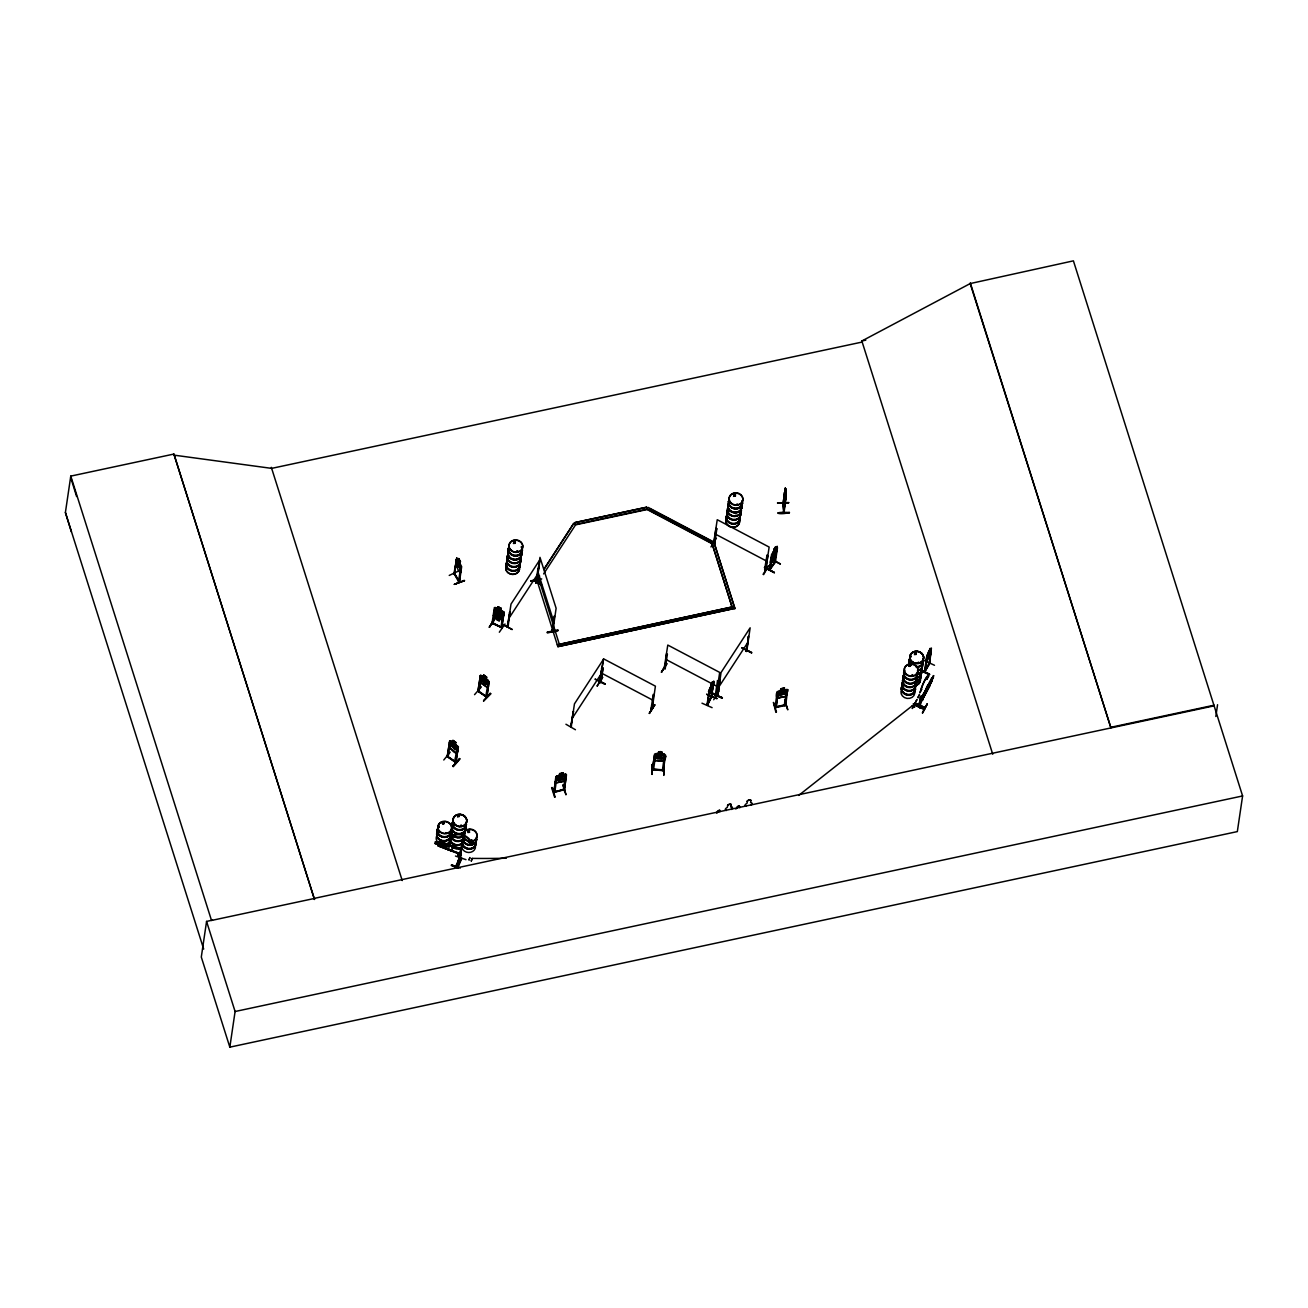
<?xml version="1.0" encoding="UTF-8"?>
<svg xmlns="http://www.w3.org/2000/svg" width="1308" height="1308" viewBox="0 0 1308 1308"><rect width="100%" height="100%" fill="white"/><g stroke="black" fill="none" stroke-linecap="round" stroke-linejoin="round"><path stroke-width="1.5" d="M602.04 667.767L603.119 667.93L600.993 682.008M653.951 695.104C653.084 691.834 653.362 707.955 651.94 709.426L650.861 708.854L652.038 708.462M664.301 667.799L665.2 668.78L667.391 654.18L666.508 653.722L665.036 668.192M713.563 542.885L714.659 543.441L714.086 542.084M714.838 543.147L713.825 542.509M717.52 680.601L718.403 681.059L717.52 680.601L715.28 695.3L715.394 694.286M714.74 542.477L713.678 542.934L717.242 519.717L769.137 547.071L765.671 570.337L767.861 555.736L766.979 555.279L764.64 569.405M765.867 570.043L764.837 569.405M765.932 569.52L765.082 569.029M782.985 502.713L783.606 512.736L785.863 497.432L785.389 488.26M784.735 492.871L785.176 499.591L785.748 495.519M785.209 494.293L785.389 490.042L785.781 495.405M920.734 697.131C923.611 691.997 917.055 706.222 919.622 705.715M536.787 582.338L540.09 559.415L511.003 604.1L507.553 627.104C508.91 623.131 506.409 628.281 508.142 626.401L509.875 611.817L507.226 626.696M536.836 581.733L536.411 582.076M571.285 725.76L571.024 726.872L574.457 703.867L603.544 659.183L599.326 682.645M717.405 694.728L717.896 693.976L717.912 694.875M459.582 854.255L459.925 853.094M460.792 854.091L443.559 847.846L460.579 854.647L459.648 852.473L460.89 853.11L460.432 854.271L459.451 853.323M458.307 861.939L459.468 862.364L461.544 848.925L444.262 843.088L461.283 849.906M785.225 493.983L785.143 499.166L785.617 493.639M652.071 774.123L652.103 764.559M652.038 774.107L652.038 764.591M652.022 774.418L652.676 764.33M658.48 753.67L656.567 754.111L656.076 757.381L657.695 758.934L661.112 759.229L663.14 757.97L663.63 754.7L661.881 753.964C664.366 751.233 656.894 750.481 658.464 753.784L654.605 754.029L652.332 769.693L654.572 755.108L655.586 755.19L653.526 769.84L652.43 768.842M663.499 761.207L654.916 760.471L663.499 761.207C665.216 759.752 667.145 755.239 664.448 754.176L655.995 753.506M655.586 755.19L654.556 755.452M658.365 753.604L658.627 751.855M663.565 769.774L662.339 770.543L664.48 755.942L665.461 756.367L664.48 755.942M663.238 770.657L665.478 756.024M663.843 765.278L663.777 775.399L663.908 765.294M785.062 502.239L784.408 492.56M785.225 487.998L783.018 504.12L785.258 488.375M783.41 504.103L783.541 502.697M458.078 862.773L459.19 862.986L460.694 853.143M442.562 823.86L442.807 822.372M442.317 823.124L443.003 822.519L442.807 823.5M442.349 823.353L443.608 824.138L444.344 822.994M445.685 832.624L446.028 832.983M457.865 816.421L457.931 815.473M459.173 816.274L457.702 815.947M462.018 825.708L461.037 825.152L461.74 826.035M460.825 825.413L461.446 825.986M468.28 831.463L468.428 831.561M469.425 830.564L469.294 831.888L467.888 831.43M472.27 840.766L471.73 839.949L471.894 840.995M513.488 542.003L513.733 541.152M515.189 541.528L514.257 542.444L513.93 541.201M516.807 551.257L518.017 551.159L516.954 550.962M735.112 495.601C736.715 493.165 733.919 496.648 733.919 494.244M737.974 504.577L737.058 503.874M736.469 515.548L735.979 515.041M909.256 666.23L909.207 665.167L910.188 665.429M910.188 666.263L910.106 665.085M910.499 665.674L909.534 666.41L909.076 665.298A6.965 6.099 8.4 0 1 910.139 664.023M916.221 652.692L915.11 653.722L914.783 652.479M912.543 674.732L913.017 675.713L912.232 674.928M912.166 674.961L912.395 675.696M917.905 662.829L918.756 662.273L917.758 662.616M71.384 531.865L65.4 512.507L70.779 476.112L173.899 454.056L314.492 899.43L173.899 454.056M212.534 920.129L206.566 921.421L201.301 957.064L229.832 1047.152L1237.335 831.594L1242.6 795.951L1073.41 260.848L970.193 283.574L1110.933 727.918L970.291 282.904M229.832 1047.152L235.097 1011.509L206.566 921.421M449.233 575.438L458.928 570.828M461.135 568.015L461.021 567.067L459.092 582.371L453.99 573.574L456.541 559.137L454.53 574.441L454.661 572.937M454.105 572.937L459.435 582.224L461.659 566.642L456.754 557.927L454.432 573.394L459.549 581.668L458.585 581.471M456.754 557.927L454.383 574.294M464.504 580.703L454.285 584.349L464.52 580.736M458.438 560.429L458.748 558.483L460.416 561.41L460.04 563.208L460.416 561.41M458.519 581.602L460.678 567.214M459.402 582.093L461.021 567.067M458.291 746.95L455.887 762.695L447.173 756.596L449.576 741.996L450.377 742.568L448.072 757.168L447.565 755.648M447.287 756.629L449.707 740.769L458.454 746.917L455.462 744.317L455.887 742.486L452.977 740.442L455.887 742.486M435.008 843.513L435.319 841.665L440.109 842.581L446.486 844.968L449.085 846.865L448.84 848.5L445.979 848.352L435.057 843.415L438.474 844.69M452.715 742.208L452.911 740.524L452.731 742.404L450.835 740.884M453.516 741.211L455.266 742.437M438.262 845.982L438.899 841.796L449.38 845.05L452.633 847.012L452.028 851.132L438.262 845.982L452.028 851.132M453.271 766.701L459.975 759.032M455.527 761.779L455.07 762.123C453.794 759.032 459.5 746.427 457.244 747.8M455.495 761.828L457.473 747.538M461.381 849.268L444.18 843.578L444.393 842.777M458.356 746.868L455.805 762.597M474.542 694.662L481.409 686.88M451.914 851.05L452.552 846.914M451.603 864.784L451.342 865.585L458.307 868.12M480.363 675.5L481.589 675.615L480.363 675.5L477.911 691.245M480.445 675.418L477.976 691.213L486.772 697.344L489.094 681.517L486.184 678.966L486.445 677.217M478.875 691.294L478.614 691.752C479.856 690.411 480.298 674.094 480.87 677.479M478.712 691.736L481.115 677.217M455.478 856.037L465.991 859.667M494.571 618.733L489.421 627.006M483.796 675.222L483.535 676.972L481.998 676.547L481.507 679.817L482.766 682.236L485.481 684.149L487.148 683.773L487.639 680.487L486.265 678.885L486.625 677.135L483.715 675.091L483.469 677.053L481.524 675.696L488.276 680.373M460.171 857.427L456.23 866.468M484.238 675.86L485.987 677.086M458.045 855.252L458.274 854.173L460.857 855.121L460.629 856.184L458.045 855.252L460.629 856.184M501.847 627.644L491.988 623.344L492.184 622.395M495.029 609.463C494.162 606.209 494.244 622.265 492.773 623.753L492.348 622.428M495.209 609.168L493.018 623.769L492.037 623.311L494.375 607.582L495.699 607.533L504.12 612.373L501.618 628.183L504.005 612.34M457.473 867.188L461.348 857.852L457.522 867.22M458.16 862.839L459.648 852.473M458.405 861.972L459.615 853.029M489.405 627.317L494.686 618.52L489.323 627.219M490.745 693.747L483.519 701.006L490.745 693.714M483.6 700.745L490.304 693.109M500.8 610.215L501.242 608.367L498.005 606.749L497.743 608.498M496.566 617.621L496.124 619.469L499.362 621.104L499.574 619.142M498.005 606.749L497.792 608.711L496.141 608.384L495.667 611.654L497.073 613.877L500.081 615.398L501.912 614.793L502.386 611.523L500.915 610.215M488.211 682.187L489.012 682.743L488.211 682.187L485.857 696.118M485.922 696.821L486.968 696.346L486.625 697.278M503.073 613.109L503.956 613.566L503.073 613.109L501.013 627.35M502.534 624.194L512.278 629.557L502.501 624.472M536.721 582.387L535.822 583.008L537.751 570.01M538.602 566.953L538.7 566.004L536.394 582.518M536.82 579.82C536.264 581.962 541.921 580.409 537.375 579.248L539.583 575.863M537.375 579.248L539.207 580.687M533.272 580.441L541.463 584.692L533.37 580.18M547.251 632.222C557.208 632.958 566.037 627.268 547.267 632.271M554.559 616.084L552.385 631.372L554.183 616.166M543.932 569.536L573.738 523.396L575.634 524.394L647.215 509.09L712.092 543.278L714.168 542.836L734.933 608.351L557.878 646.659L537.048 580.589L539.272 580.245L559.366 644.354L734.344 606.487L557.29 644.811M575.046 522.546L646.626 507.226L575.046 522.546L575.569 524.851L647.149 509.531L712.026 543.719L732.186 607.386L712.092 543.278L713.154 541.643L648.278 507.455L647.149 509.531M557.878 646.659L734.933 608.351M565.383 774.058L555.835 776.69L553.971 792.517C553.022 790.719 557.649 775.252 555.933 778.178M564.173 789.264L553.66 792.043L554.69 791.896M554.854 791.749L556.799 777.639M555.181 797.062L552.074 787.498M565.939 724.24L575.455 729.75M562.849 774.647L564.533 774.859L564.042 778.129L562.08 779.911L558.794 780.614L557.241 779.601L559.71 773.568L563.241 772.815L562.881 774.761L566.413 774.45L564.451 790.163M557.241 775.971L559.595 775.464L559.71 773.568M563.012 774.679L563.274 772.914M571.629 725.94L571.073 726.79L573.329 711.601L570.68 726.692L571.367 725.253M564.32 789.329L563.258 790.424L564.418 789.672M563.258 790.424L565.383 775.808L566.348 775.595L564.32 790.228M563.045 785.16L565.988 794.463M602.498 677.511L597.102 685.915M599.277 682.776L600.29 676.285M600.781 682.547L602.923 668.225L601.925 667.685L599.62 682.956L603.511 658.807L655.406 686.16L652.136 709.132L651.122 708.037M649.34 713.481L654.801 704.783L649.389 713.187M651.041 709.001L653.248 694.352M651.793 709.377L651.139 708.527M666.41 663.565L661.537 671.969M653.575 769.791L653.444 768.875M662.142 752.214L661.881 754.062L664.431 754.291M662.322 769.66L662.339 770.625M710.963 546.94L716.408 538.226M712.092 543.278L713.154 541.643M714.659 543.441L716.849 528.841L715.966 528.383L714.021 542.607M714.168 542.836L734.867 608.792M714.511 543.409L714.822 542.575M706.68 694.385L717.078 698.309M711.65 696.003L706.876 705.192L709.819 688.221L707.334 705.437L709.492 690.15M709.803 693.338L711.307 684.378M711.209 690.64L712.5 681.877M712.353 683.675L712.566 681.713L711.176 684.656M711.879 696.87L711.078 696.886M711.045 697.491L713.678 681.337M711.405 697.638L713.841 681.272L709.835 688.237M713.972 682.498L711.045 697.262M713.71 699.731L719.106 691.049M665.102 668.731L664.219 668.257L667.783 645.057L719.694 672.41L716.293 695.153M716.817 698.815L706.745 694.221M717.34 695.251L719.923 680.225L717.879 694.401M717.863 694.842L718.337 694.139M719.923 680.225L717.667 694.532M722.065 698.358C695.415 684.248 714.838 696.216 722.376 697.671M717.438 812.301L717.634 811.025L717.487 812.431A2.485 1.112 -17.6 0 0 716.539 813.069A2.485 1.112 -17.6 0 1 717.438 812.301L717.487 812.431M719.727 810.159L719.825 811.794M746.263 650.599C745.887 655.831 749.468 632.81 748.045 637.078M746.378 651.449L748.519 636.309M746.803 650.894L750.138 627.824L721.051 672.508L717.781 695.365M731.205 804.698L730.992 806.823L731.205 804.698A1.864 0.834 -17.6 0 0 729.553 804.191A1.864 0.834 -17.6 0 0 727.624 805.466L727.346 807.396A3.728 1.651 -17.6 0 0 726.185 810.355L726.251 810.551M763.61 574.637L768.564 565.743M788.708 502.779L777.606 502.779M770.265 562.375L771.017 557.584M771.9 555.671L772.08 554.755L769.725 570.026L775.415 562.015L777.475 547.611M770.347 569.34L772.407 554.935M775.382 548.428L775.644 546.679L775.415 548.624L776.167 547.807C777.492 550.668 769.055 562.505 773.813 553.055L772.914 552.843L776.069 548.232L774.598 551.927L775.513 552.123L774.974 555.736L771.884 562.113L772.145 560.347M771.884 562.113L772.112 560.151L771.377 560.969M773.617 551.191L775.758 546.728M772.309 561.214L773.437 559.595M774.091 549.18L775.219 547.561M737.647 806.3L737.058 808.082A2.485 1.112 -17.6 0 0 735.832 809.031M774.042 557.094L774.532 553.824L772.309 559.611L775.971 554.314L770.772 562.146L772.112 560.151M774.467 562.505L775.17 561.067M774.532 562.424L777.099 546.466M783.443 503.907L785.438 488.865M774.794 562.702L776.625 546.679M785.797 488.701L786.01 491.922L785.667 488.701M785.797 491.628L785.748 493.672M737.238 806.791L739.38 806.071L739.445 807.559A2.485 1.112 -17.6 0 1 739.903 807.657M783.525 512.785L785.748 497.432M786.043 497.596L783.999 512.834L784.13 511.428M780.14 564.026L772.08 559.906M789.411 512.442C778.979 515.646 770.167 511.51 789.427 512.507M745.805 806.12L745.871 806.333A3.728 1.651 -17.6 0 1 747.015 803.357L747.244 801.248A1.864 0.834 -17.6 0 1 749.157 799.973A1.864 0.834 -17.6 0 1 750.825 800.48L750.89 800.676A1.864 0.834 -17.6 0 0 749.222 800.169A1.864 0.834 -17.6 0 0 747.309 801.444L747.244 801.248M750.857 805.041L750.923 805.237A3.728 1.651 -17.6 0 0 750.596 802.605L750.825 800.48M775.889 712.353L773.437 702.429L776.462 711.993M777.214 691.899L774.974 707.661L776.151 706.565M776.053 707.432L778.064 692.848L777.083 693.06L778.064 692.848M776.085 707.53L778.162 693.175M780.974 688.776L778.489 694.793L780.042 695.823L785.307 693.338L785.781 690.068L784.113 689.856L784.489 688.024L780.974 688.776L784.489 688.024M784.751 700.303L787.776 709.852L784.735 700.27M784.767 705.633L786.746 691.343L787.71 691.131L786.631 691.016C786.37 697.033 782.756 706.451 785.699 705.421L787.661 689.643L778.44 691.016C776.036 692.079 775.579 696.232 777.393 698.21L785.667 696.428L787.007 694.45M786.893 694.466L787.547 689.692M912.33 708.544L916.99 699.469L912.346 708.233M914.962 703.328L925.116 707.742M917.987 697.605L919.524 694.744M918.265 697.736L918.102 696.788M919.246 694.613L919.41 695.562M924.462 660.654L934.501 665.281M919.148 706.598L920.309 697.507L921.437 697.998M925.034 670.399L924.413 671.887L926.734 656.502L931.427 648.032L929.056 664.333L929.677 662.845M925.982 661.276L927.225 654.899M920.963 696.821L918.984 706.418M919.949 706.909C925.067 677.92 918.02 717.078 920.341 706.173M925.312 671.315L927.356 656.927M929.22 664.17L931.296 649.046L929.645 663.499L924.772 672.05L927.405 655.014L930.201 648.49L929.825 650.207M921.126 698.08L921.453 696.87M928.762 651.073L928.239 653.052M922.729 699.486L922.663 695.202L921.976 700.532L931.77 681.419M922.99 695.169L922.402 700.679L922.5 699.142M923.595 695.006L923.105 694.352L922.63 695.742L933.601 675.598L931.819 680.242M930.086 648.441L929.988 652.79L927.11 658.889L927.748 654.801L930.413 649.945L929.857 653.967L926.931 658.3M927.143 703.867L922.483 712.942L927.241 704.194M927.061 690.788L925.541 692.995L926.195 688.826M924.478 709.132L914.406 704.358M920.979 670.906L929.612 674.274L921.273 670.17M928.68 684.967L928.451 686.602L931.509 679.588L923.023 695.938M929.972 685.752L921.927 700.499L931.607 681.435M931.721 681.484L931.77 677.855M932.571 678.541L932.735 677.495M933.078 677.577L933.242 676.53M1215.835 716.49L1217.568 704.718M782.903 503.237L784.048 512.638M783.492 511.951L783.541 512.638M456.345 761.91L455.462 761.191M469.556 858.62L469.915 857.508L468.967 860.141L469.425 858.98M460.318 849.105L460.449 849.072M552.074 630.423L552.81 631.257L556.113 608.269L539.975 557.339L536.95 581.177L536.28 579.934M552.058 629.916L552.466 630.865M552.434 630.75L552.499 629.72M785.781 704.914L774.876 707.334M712.419 688.613L708.756 695.333L713.024 685.915M924.413 671.658L929.547 663.565M924.527 671.233L928.762 663.81M928.745 663.565L929.187 662.731M929.857 655.324L930.626 652.676L926.26 662.044L929.988 655.357M924.494 709.083L914.357 704.62M701.987 703.181L712.108 707.661M771.066 557.731L776.282 548.788L776.609 549.703M722.294 697.981L712.5 692.962M507.275 626.843L508.142 626.401M599.424 682.057L600.356 681.174L600.699 682.465M600.29 681.73L599.685 682.874M746.263 651.221L746.557 649.962M746.263 651.498L746.933 650.223M451.587 864.85L460.285 868.054M769.366 569.748L773.568 551.093M770.363 568.784L770.02 569.389M775.448 561.459L769.398 569.83L771.606 554.379L777.165 546.352M771.851 557.699L775.235 549.164L772.995 554.952L775.055 552.957M928.811 684.1L927.225 688.907L933.454 677.397M444.18 843.578L461.43 849.546M458.274 854.173L460.743 855.367M460.579 849.595L460.089 853.454M459.271 853.846L459.697 852.832M459.599 857.492L455.674 866.55M456.067 866.697L460.04 857.639M457.931 867.384L461.855 858.326M438.965 841.976L440.191 841.633M449.331 845.148L440.158 841.731M912.036 705.977L914.57 707.072L912.036 705.977L798.697 795.411M515.385 542.346L515.303 541.381M468.199 830.22C470.749 830.122 467.446 833.016 469.507 830.727M471.665 839.981L471.747 841.011M735.129 495.078L735.194 494.637M910.303 666.132L908.766 665.968M929.367 674.715L920.995 670.841M553.725 792.108L563.208 789.721M563.503 790.424L563.372 789.509M785.568 704.538L785.503 705.47M711.225 684.967L712.124 683.234M710.751 686.896L712.157 684.215M710.277 690.183L711.683 687.485M921.257 696.15L920.325 697.704L920.75 696.559M920.652 697.72L921.535 696.281M922.647 695.692L931.803 677.757M932.13 678.689L933.65 675.811M922.483 712.942L927.209 703.933M707.432 705.274L712.043 696.199M707.481 705.306L707.873 703.949M722.343 697.72L712.271 693.354M928.68 651.662L929.628 649.945M764.461 567.672L774.352 572.593L764.461 567.721M772.325 556.064L771.475 560.543L774.598 556.014L773.715 555.72M494.195 616.624L493.312 615.381L503.008 620.254M496.386 617.719L494.98 616.33L495.454 613.043L497.285 612.455L501.716 616.182L501.226 619.452L499.525 619.224M503.645 615.627L502.844 613.239L495.209 609.528L493.95 610.771M501.242 608.367L497.956 606.847M504.12 612.373L503.073 611.359M502.174 618.324L494.587 614.515L493.672 612.291L494.604 614.58L502.109 618.422L503.367 617.163M505.002 623.998L499.329 632.222M925.541 692.995L926.98 690.673M510.202 611.997L509.384 612.585M541.463 584.692L533.615 580M573.672 711.765L572.839 712.353M601.925 667.685L601.451 668.437L602.269 667.848M597.233 686.03L602.677 677.315M716.849 528.841L715.77 528.677M661.423 672.181L666.949 663.565L661.505 672.263M649.438 713.22L654.801 704.783M766.979 555.279L767.682 556.031M763.071 574.392L768.532 565.694M720.267 680.405L719.433 680.994M745.936 651.335L746.492 650.043M508.894 618.357L537.98 573.672M543.997 569.094L573.738 523.396M543.621 573.918L575.569 524.851L573.672 523.854M572.364 718.125L601.451 673.44M718.959 686.765L748.045 642.081M914.946 703.541L925.099 707.939M472.188 858.391L471.289 860.975L472.188 858.391A1005.574 915.371 -37.2 0 0 506.376 858.212M565.596 779.159L564.288 781.089L556.194 782.822M771.785 562.048L773.747 559.399M775.677 546.875L773.78 549.376M771.295 559.857C783.214 539.501 773.437 559.448 771.033 559.121M769.938 568.539L775.104 561.59M780.385 563.895L772.39 559.432M712.255 683.626L712.909 682.776L711.47 688.891L709.508 691.621M536.198 580.458L536.411 581.112M604.983 684.346L595.222 679.261M751.577 652.986L741.816 647.901M663.418 761.142L664.758 759.539M536.313 582.174L535.822 583.008M735.439 495.16L733.592 494.914L735.08 493.95M457.735 815.44L457.686 816.797M459.321 816.535L457.751 816.683M916.025 653.722L915.96 653.166M483.715 675.091L486.625 677.135M479.676 680.225L480.494 682.662L487.263 687.468L488.489 686.275M480.412 682.662L487.279 687.272M478.842 691.213L478.336 690.379M478.777 691.736L486.004 696.297M489.11 681.648L486.838 696.821M449.641 740.851L450.868 740.966M450.377 742.568L449.347 742.257M455.56 744.334L456.901 745.838L456.41 749.124L454.759 749.5L450.786 745.168L451.26 741.898L452.813 742.323M450.181 752.165L443.772 759.997M448.039 757.087L456.018 762.106M456.606 752.738C453.32 754.569 446.747 741.669 449.756 748.013L456.525 752.819L457.686 751.708M455.446 761.272L455.135 762.106M452.879 766.128L459.582 758.476M452.781 766.357L459.599 758.722M456.296 565.448C454.808 557.126 458.307 576.158 461.021 571.416M460.154 572.299L460.972 571.318M502.109 618.422L503.416 617.082M652.43 769.284L663.27 770.167M663.319 770.657L652.561 769.758M459.075 862.953L460.334 854.206M514.126 541.169L515.368 541.398M515.172 542.444L513.75 542.411M517.739 551.747L517.052 551.551M735.014 494.359L733.902 494.359L734.589 495.258M443.657 823.729L443.804 822.634M458.127 815.44L459.37 815.685M599.881 681.844L600.83 682.482M741.129 508.616L741.162 508.599A6.965 6.099 8.4 0 1 734.442 516.219A6.965 6.099 8.4 0 1 727.624 508.371M465.01 830.008L465.043 829.991A6.965 6.099 8.4 0 1 457.44 837.48A6.965 6.099 8.4 0 1 452.192 828.258M916.319 679.669L916.287 679.686A6.965 6.099 8.4 0 1 907.817 686.994A6.965 6.099 8.4 0 1 904.564 676.71M920.211 678.214L920.178 678.231A6.965 6.099 8.4 0 1 915.338 685.605A6.965 6.099 8.4 0 0 920.129 678.247M173.751 455.102L271.655 468.378L862.168 342.042L861.841 340.996L970.193 283.574M554.706 792.305L554.772 791.373M784.538 704.685L784.686 705.633M454.334 584.382L464.307 580.327M554.608 797.161L551.616 787.596M718.337 810.519L719.531 810.257M498.43 615.398L501.585 615.071L499.133 616.084L500.931 619.076L498.381 616.133L495.487 616.411L497.792 615.43L495.994 612.275L498.462 615.218M734.377 493.934L733.902 494.898M914.75 652.3L915.764 652.741M914.341 653.281L915.813 653.853M530.852 580.85L538.013 579.297M530.983 581.21L541.725 578.888M531.015 581.39L536.558 580.163M865.798 340.145L861.694 341.028L862.021 342.058M777.393 698.21L785.617 696.33M776.118 706.712L784.473 704.93M785.601 705.388L775.219 707.677M566.446 775.938L565.383 775.808M1111.032 727.248L1214.167 705.192M314.165 898.4L1214.069 705.862M314.656 898.4L211.52 920.456L70.779 476.112M235.097 1011.509L1242.6 795.951M447.45 755.664L448.055 756.629M564.091 789.787L553.954 792.468M711.568 696.51L706.925 705.29M784.211 495.307L784.849 502.877M777.573 502.991L788.757 502.615L777.573 503.122M738.824 805.891L739.625 806.284M914.881 705.421C917.513 704.783 911.431 702.445 913.605 704.881M772.063 556.309L774.876 553.12M653.64 769.088L662.306 769.823M915.829 652.332L915.453 652.578M765.442 570.272L764.771 569.928M715.983 695.611L715.231 695.153M459.533 852.718L460.857 853.257M445.603 848.222L460.825 853.781M458.536 867.629L451.554 865.079L458.487 867.711M786.664 689.365L787.694 689.757M565.35 774.238L566.315 774.598L565.71 779.143L564.402 781.236L556.096 782.887L555.181 781.514M710.914 686.406L709.198 689.856M920.718 696.706L921.846 697.197M915.126 703.181L925.296 707.579M914.145 705.045L924.282 709.541M478.368 690.886L486.69 696.755M921.224 670.432L929.612 674.274M493.263 623.099L500.915 626.957M492.151 622.886L501.896 627.742M743.663 648.408L751.822 652.643L741.799 647.738M538.471 567.901L537.98 568.669M597.069 679.784L605.228 684.002L595.205 679.097M715.133 533.975L767.044 561.328M650.011 508.845L713.089 542.084M665.674 659.314L717.585 686.667M601.402 673.064L653.313 700.418M456.165 762.319L447.32 756.04M458.536 560.396L457.636 559.513L457.767 565.645L460.351 568.44L460.089 563.127M555.262 781.366L556.227 782.92M654.997 760.537L653.918 758.624L654.916 760.586M908.782 666.279L909.011 665.134A6.965 6.099 8.4 0 1 910.172 663.794M770.919 559.056L771.344 560.037M925.933 661.129L926.26 662.044M502.844 613.239L503.694 615.545M708.56 694.466L708.871 695.382M547.382 633.007L557.976 630.26M861.841 340.996L992.739 754.226M646.626 507.226L647.215 509.09M731.319 809.472L731.254 809.276A3.728 1.651 -17.6 0 0 730.927 806.627M727.624 805.466L727.689 805.663A1.864 0.834 -17.6 0 1 729.619 804.387A1.864 0.834 -17.6 0 1 731.27 804.911M537.866 571.596L554.003 622.526M562.931 784.931L565.923 794.774M557.208 775.922L555.835 776.69M271.328 467.332L402.226 880.562M65.4 512.507L203.688 949.085M70.616 477.158L76.6 496.517M908.995 665.919L908.995 665.641A6.965 6.099 8.4 0 1 910.074 664.382M475.752 841.649A6.981 6.115 8.4 0 1 469.131 849.203A6.981 6.115 8.4 0 1 462.296 841.338M475.147 839.883A7.08 6.197 8.4 0 1 470.095 849.023A7.08 6.197 8.4 0 1 462.247 841.093M465.239 830.744A6.965 6.099 8.4 0 1 476.177 832.264A6.965 6.099 8.4 0 1 472.09 841.126A6.965 6.099 8.4 0 1 463.277 835.027M463.49 833.441A6.965 6.099 8.4 0 1 464.16 831.986M465.19 831.087A6.965 6.099 8.4 0 1 476.128 832.607A6.965 6.099 8.4 0 1 472.041 841.469A6.965 6.099 8.4 0 1 463.212 835.371M463.441 833.785A6.965 6.099 8.4 0 1 464.111 832.329M475.523 846.538A6.981 6.115 8.4 0 1 468.656 852.505A6.981 6.115 8.4 0 1 461.61 846.211M470.275 840.504A6.981 6.115 8.4 0 1 473.414 842.156M475.115 839.507A6.965 6.099 8.4 0 1 471.027 848.369A6.965 6.099 8.4 0 1 462.198 842.27M475.18 839.687A7.08 6.197 8.4 0 1 471.027 848.696A7.08 6.197 8.4 0 1 462.051 842.483M476.423 837.055A6.981 6.115 8.4 0 1 470.716 844.576A6.981 6.115 8.4 0 1 462.77 838.33M467.839 832.526A6.981 6.115 8.4 0 1 469.637 832.362M476.57 839.311A6.965 6.099 8.4 0 1 469.719 845.262A6.965 6.099 8.4 0 1 462.689 838.984M476.717 839.082A7.08 6.197 8.4 0 1 469.752 845.131A7.08 6.197 8.4 0 1 462.607 838.755M451.129 831.463A6.965 6.099 8.4 0 1 441.614 836.891A6.965 6.099 8.4 0 1 439.21 826.869M450.655 834.733A6.965 6.099 8.4 0 1 441.99 840.439A6.965 6.099 8.4 0 1 437.64 831.381M451.309 831.021A7.08 6.197 8.4 0 1 441.63 836.548A7.08 6.197 8.4 0 1 439.194 826.362M451.227 830.793A6.965 6.099 8.4 0 1 441.712 836.221A6.965 6.099 8.4 0 1 439.308 826.198M451.276 831.234A7.08 6.197 8.4 0 1 441.614 836.744A7.08 6.197 8.4 0 1 439.177 826.558M449.658 838.428A6.965 6.099 8.4 0 1 440.207 840.439A6.965 6.099 8.4 0 1 437.559 832.035M450.557 835.387A6.965 6.099 8.4 0 1 450.344 836.973M449.87 840.259A6.981 6.115 8.4 0 1 443.216 844.657M439.717 843.758A6.981 6.115 8.4 0 1 437.052 835.322M450.704 835.158A7.08 6.197 8.4 0 1 441.908 840.962A7.08 6.197 8.4 0 1 437.493 831.757M450.72 834.962A7.08 6.197 8.4 0 1 441.941 840.766A7.08 6.197 8.4 0 1 437.51 831.561M464.7 825.234A6.965 6.099 8.4 0 1 462.787 833.261A6.965 6.099 8.4 0 1 453.484 831.97A6.965 6.099 8.4 0 1 453.762 823.729M464.831 824.972A7.08 6.197 8.4 0 1 462.885 833.114A7.08 6.197 8.4 0 1 453.418 831.806A7.08 6.197 8.4 0 1 453.712 823.419M464.961 829.795A6.965 6.099 8.4 0 1 457.473 837.267A6.965 6.099 8.4 0 1 452.225 828.046M464.798 824.58A6.965 6.099 8.4 0 1 458.928 833.605A6.965 6.099 8.4 0 1 452.781 824.302M464.863 824.759A7.08 6.197 8.4 0 1 462.918 832.902A7.08 6.197 8.4 0 1 453.451 831.594A7.08 6.197 8.4 0 1 453.745 823.222M466.171 822.34A7.08 6.197 8.4 0 1 458.552 829.926A7.08 6.197 8.4 0 1 453.222 820.557M466.269 824.383A6.965 6.099 8.4 0 1 457.604 830.089A6.965 6.099 8.4 0 1 453.255 821.032M466.367 823.729A6.965 6.099 8.4 0 1 457.702 829.436A6.965 6.099 8.4 0 1 453.353 820.378M466.4 824.154A7.08 6.197 8.4 0 1 457.62 829.959A7.08 6.197 8.4 0 1 453.206 820.754M464.88 830.384A6.965 6.099 8.4 0 1 457.375 837.856A6.965 6.099 8.4 0 1 452.143 828.618M463.719 838.624A6.965 6.099 8.4 0 1 454.268 840.652A6.965 6.099 8.4 0 1 451.603 832.248M463.931 840.455A6.981 6.115 8.4 0 1 453.778 843.938A6.981 6.115 8.4 0 1 452.192 834.275M463.98 840.701A7.08 6.197 8.4 0 1 453.696 844.232A7.08 6.197 8.4 0 1 452.094 834.439M463.882 838.248A7.08 6.197 8.4 0 1 454.285 840.308A7.08 6.197 8.4 0 1 451.571 831.757M463.817 837.97A6.965 6.099 8.4 0 1 454.366 839.998A6.965 6.099 8.4 0 1 451.701 831.594M462.067 843.807A6.981 6.115 8.4 0 1 453.68 844.592A6.981 6.115 8.4 0 1 450.344 837.627M462.689 845.638A6.965 6.099 8.4 0 1 451.783 846.652M450.655 845.36A6.965 6.099 8.4 0 1 450.573 839.245M462.672 845.867A6.981 6.115 8.4 0 1 451.734 846.881M450.606 845.589A6.981 6.115 8.4 0 1 450.524 839.474M915.976 674.928A6.965 6.099 8.4 0 1 910.106 683.953A6.965 6.099 8.4 0 1 903.959 674.65M916.107 674.65A7.08 6.197 8.4 0 1 914.161 682.792A7.08 6.197 8.4 0 1 904.711 681.484A7.08 6.197 8.4 0 1 904.989 673.113M916.238 679.49A6.965 6.099 8.4 0 1 907.85 686.782A6.965 6.099 8.4 0 1 904.596 676.481M916.074 674.274A6.965 6.099 8.4 0 1 910.205 683.299A6.965 6.099 8.4 0 1 904.057 673.996M917.415 672.23A7.08 6.197 8.4 0 1 909.796 679.817A7.08 6.197 8.4 0 1 904.482 670.448M917.546 674.078A6.965 6.099 8.4 0 1 908.88 679.768A6.965 6.099 8.4 0 1 904.531 670.726M917.644 673.407A6.965 6.099 8.4 0 1 908.978 679.114A6.965 6.099 8.4 0 1 904.629 670.056M915.044 687.632A6.965 6.099 8.4 0 1 908.455 695.169A6.965 6.099 8.4 0 1 901.637 687.321M902.307 685.866A6.965 6.099 8.4 0 1 903.387 684.624M915.191 687.37A7.08 6.197 8.4 0 1 908.488 695.038A7.08 6.197 8.4 0 1 901.555 687.076M902.242 685.588A7.08 6.197 8.4 0 1 903.337 684.329M914.554 690.935A6.965 6.099 8.4 0 1 907.049 698.407A6.965 6.099 8.4 0 1 901.817 689.169M915.06 681.73A7.08 6.197 8.4 0 1 909.093 690.902A7.08 6.197 8.4 0 1 902.847 681.452M915.142 686.978A6.965 6.099 8.4 0 1 906.738 694.27A6.965 6.099 8.4 0 1 903.485 683.97M914.913 682.204A6.965 6.099 8.4 0 1 909.027 691.245A6.965 6.099 8.4 0 1 902.88 681.926M915.208 687.174A7.08 6.197 8.4 0 1 908.52 694.842A7.08 6.197 8.4 0 1 901.588 686.864M902.275 685.392A7.08 6.197 8.4 0 1 903.37 684.117M915.011 681.55A6.965 6.099 8.4 0 1 909.125 690.575A6.965 6.099 8.4 0 1 902.978 681.272M916.156 680.078A6.965 6.099 8.4 0 1 907.768 687.37A6.965 6.099 8.4 0 1 904.498 677.07M921.568 662.24A6.965 6.099 8.4 0 1 917.48 671.102M908.651 665.004A6.965 6.099 8.4 0 1 909.534 661.962M921.715 661.766A7.08 6.197 8.4 0 1 917.562 670.775M908.602 664.562A7.08 6.197 8.4 0 1 909.501 661.488M921.797 667.015A6.965 6.099 8.4 0 1 916.99 674.388M921.829 666.802A6.965 6.099 8.4 0 1 917.022 674.176M922.99 659.543A7.08 6.197 8.4 0 1 916.303 667.211M911.284 665.281A7.08 6.197 8.4 0 1 911.153 656.485M922.369 663.074A6.965 6.099 8.4 0 1 917.578 670.448M908.749 664.35A6.965 6.099 8.4 0 1 909.632 661.308M922.859 659.788A6.965 6.099 8.4 0 1 918.053 667.178M911.333 665.429A6.965 6.099 8.4 0 1 909.436 659.494M922.957 659.134A6.965 6.099 8.4 0 1 916.352 666.671M911.431 664.775A6.965 6.099 8.4 0 1 909.534 658.84M910.205 657.368A6.965 6.099 8.4 0 1 911.3 656.125M914.39 654.621A6.965 6.099 8.4 0 1 916.189 654.458M919.9 673.457A6.965 6.099 8.4 0 1 915.813 682.318M920.031 673.179A7.08 6.197 8.4 0 1 914.063 682.351M920.162 678.018A6.965 6.099 8.4 0 1 915.371 685.392M919.998 672.786A6.965 6.099 8.4 0 1 915.911 681.664M920.064 672.982A7.08 6.197 8.4 0 1 915.911 681.975M921.372 670.563A7.08 6.197 8.4 0 1 916.499 678.051M921.731 667.391A6.965 6.099 8.4 0 1 916.941 674.764M921.6 672.377A7.08 6.197 8.4 0 1 916.467 678.247A6.965 6.099 8.4 0 0 921.453 672.59M921.551 671.936A6.965 6.099 8.4 0 1 916.499 677.724M521.418 552.45A6.965 6.099 8.4 0 1 514.829 559.987A6.965 6.099 8.4 0 1 508.011 552.139M508.681 550.684A6.965 6.099 8.4 0 1 509.76 549.442M521.565 552.189A7.08 6.197 8.4 0 1 513.03 559.611A7.08 6.197 8.4 0 1 509.711 549.147M521.418 546.744A7.08 6.197 8.4 0 1 515.45 555.916A7.08 6.197 8.4 0 1 509.204 546.466M521.532 551.78A6.981 6.115 8.4 0 1 513.112 559.088A6.981 6.115 8.4 0 1 509.858 548.771M521.303 547.022A6.981 6.115 8.4 0 1 515.401 556.064A6.981 6.115 8.4 0 1 509.253 546.744M521.598 551.992A7.08 6.197 8.4 0 1 513.063 559.399A7.08 6.197 8.4 0 1 509.744 548.935M522.17 548.052A7.08 6.197 8.4 0 1 514.551 555.655A7.08 6.197 8.4 0 1 509.221 546.27M513.472 543.474A7.08 6.197 8.4 0 1 515.287 543.294A6.965 6.099 8.4 0 0 513.537 543.343M522.105 547.856A6.965 6.099 8.4 0 1 514.6 555.328A6.965 6.099 8.4 0 1 509.352 546.09M521.222 557.11A6.965 6.099 8.4 0 1 512.572 562.816A6.965 6.099 8.4 0 1 508.223 553.758M520.927 555.769A6.965 6.099 8.4 0 1 513.423 563.225A6.965 6.099 8.4 0 1 508.191 554.003M519.914 563.405A7.08 6.197 8.4 0 1 512.278 570.991A7.08 6.197 8.4 0 1 506.964 561.623M518.557 565.481A6.965 6.099 8.4 0 1 512.687 574.506A6.965 6.099 8.4 0 1 506.539 565.203M518.589 565.236A6.965 6.099 8.4 0 1 512.72 574.277A6.965 6.099 8.4 0 1 506.572 564.974M519.766 557.96A7.08 6.197 8.4 0 1 517.821 566.102A7.08 6.197 8.4 0 1 508.354 564.794A7.08 6.197 8.4 0 1 508.649 556.423M519.881 562.996A6.981 6.115 8.4 0 1 512.36 570.484A6.981 6.115 8.4 0 1 507.112 561.23M519.636 558.222A6.981 6.115 8.4 0 1 517.723 566.266A6.981 6.115 8.4 0 1 508.387 564.974A6.981 6.115 8.4 0 1 508.681 556.717M519.734 557.584A6.965 6.099 8.4 0 1 513.848 566.609A6.965 6.099 8.4 0 1 507.7 557.306M521.14 557.682A6.965 6.099 8.4 0 1 512.491 563.388A6.965 6.099 8.4 0 1 508.142 554.347M520.028 565.252A6.965 6.099 8.4 0 1 511.363 570.958A6.965 6.099 8.4 0 1 507.03 561.9M740.819 503.858A6.965 6.099 8.4 0 1 736.731 512.72A6.965 6.099 8.4 0 1 727.902 506.621M728.115 505.051A6.965 6.099 8.4 0 1 728.801 503.596M740.949 503.58A7.08 6.197 8.4 0 1 734.982 512.769A7.08 6.197 8.4 0 1 728.736 503.318M741.08 508.42A6.965 6.099 8.4 0 1 734.491 515.973A6.965 6.099 8.4 0 1 727.673 508.125M742.257 501.16A7.08 6.197 8.4 0 1 734.638 508.763A7.08 6.197 8.4 0 1 729.308 499.378M741.636 504.692A6.965 6.099 8.4 0 1 734.131 512.164A6.965 6.099 8.4 0 1 728.883 502.926M741.701 504.904A7.08 6.197 8.4 0 1 734.082 512.491A7.08 6.197 8.4 0 1 728.752 503.106M742.29 500.964A7.08 6.197 8.4 0 1 734.671 508.55A7.08 6.197 8.4 0 1 729.341 499.182A6.965 6.099 8.4 0 0 734.704 508.223A6.965 6.099 8.4 0 0 742.208 500.751M733.575 496.37A7.08 6.197 8.4 0 1 735.407 496.206M733.641 496.239A6.965 6.099 8.4 0 1 735.439 496.075M742.372 503.008A6.965 6.099 8.4 0 1 733.723 508.714A6.965 6.099 8.4 0 1 729.374 499.656M739.887 516.562A6.965 6.099 8.4 0 1 731.483 523.854A6.965 6.099 8.4 0 1 728.229 513.57M739.298 514.796A7.08 6.197 8.4 0 1 737.352 522.938A7.08 6.197 8.4 0 1 727.886 521.63A7.08 6.197 8.4 0 1 728.18 513.259M740.606 512.376A7.08 6.197 8.4 0 1 732.971 519.963A7.08 6.197 8.4 0 1 727.657 510.594M739.968 515.908A6.965 6.099 8.4 0 1 731.581 523.2A6.965 6.099 8.4 0 1 728.327 512.899M740.459 512.638A6.965 6.099 8.4 0 1 732.954 520.094A6.965 6.099 8.4 0 1 727.722 510.872M740.557 511.968A6.965 6.099 8.4 0 1 733.052 519.439A6.965 6.099 8.4 0 1 727.82 510.202M740.998 509.008A6.965 6.099 8.4 0 1 734.393 516.546A6.965 6.099 8.4 0 1 727.575 508.698M739.69 521.222A6.965 6.099 8.4 0 1 731.025 526.928A6.965 6.099 8.4 0 1 726.676 517.87M739.658 521.434A6.965 6.099 8.4 0 1 730.992 527.14A6.965 6.099 8.4 0 1 726.659 518.099M931.427 681.403L927.781 688.711L929.481 684.395C924.249 692.472 936.593 669.892 930.168 683.087L931.41 681.403M439.537 845.606L443.641 846.227L447.614 848.827L444.442 846.145L447.859 845.802L443.772 845.524L440.011 842.941L442.921 845.606L439.57 845.459M778.26 512.932L789.394 512.736L778.244 512.949M458.454 560.969L457.98 564.255L459.517 566.985L460.007 563.699L458.454 560.969M459.043 559.415L459.942 561.753L459.043 559.415M435.956 842.27L436.937 843.742L435.956 842.27M452.715 742.911L452.241 746.181L454.955 748.094L455.446 744.824L452.715 742.911M439.979 843.464L439.733 845.099L446.11 847.47L446.355 845.835L439.979 843.464M483.453 677.56L482.963 680.83L485.693 682.743L486.167 679.473L483.453 677.56M497.073 613.861L496.599 617.131L499.607 618.651L500.097 615.365L497.073 613.861M497.759 609.201L497.285 612.471L500.294 613.992L500.784 610.705L497.759 609.201M496.909 618.864L498.773 620.417L496.909 618.864M498.61 607.419L500.457 608.988L498.61 607.419M559.481 775.938L558.99 779.208L562.276 778.505L562.767 775.235L559.481 775.938M560.364 773.764L562.473 773.322L560.364 773.764M658.382 754.258L657.908 757.528L661.308 757.822L661.799 754.553L657.025 754.291L659.036 756.498L656.322 758.378L659.722 756.94L662.633 758.902L660.556 756.613L663.14 754.798L659.886 756.155L658.202 754.405M659.297 752.264L661.407 753.032L659.297 752.264M785.323 491.203L785.045 497.498L785.323 491.203M780.729 691.147L780.255 694.417L783.541 693.714L784.015 690.444L780.729 691.147M781.628 688.973L783.737 688.531L781.628 688.973M928.206 653.591L927.715 656.878L929.677 650.943L928.206 653.591M764.739 567.247L774.32 572.626L764.739 567.247M921.617 689.332L919.737 692.88L920.391 691.67A9.401 1.341 -66.5 0 1 924.936 679.8A9.401 1.341 -66.5 0 1 928.14 676.923L928.794 675.696L926.8 679.473L927.437 678.263A7.848 1.112 -66.5 0 0 924.756 680.667A7.848 1.112 -66.5 0 0 920.963 690.575L921.617 689.332M927.732 685.474L926.146 688.891L927.732 685.474M558.222 776.363L560.151 777.9L557.519 780.467L560.805 778.113L563.65 779.094L561.606 777.573L564.14 775.154L560.969 777.328L558.222 776.363M779.47 691.572L781.399 693.109L778.767 695.676L782.053 693.322L784.914 694.303L782.871 692.782L785.405 690.362L782.233 692.537L779.47 691.572M457.702 559.938L458.454 563.813L457.048 563.961L458.732 564.778L459.909 569.013L459.141 565.007L460.481 564.942L458.863 564.042L457.702 559.938M482.276 676.906L483.829 680.225L481.589 680.945L484.352 681.01L486.625 684.476L485.023 681.059L487.181 680.422L484.516 680.258L482.423 676.988M451.538 742.257L453.091 745.576L450.851 746.296L453.614 746.361L455.887 749.827L454.301 746.41L456.443 745.773L453.778 745.609L451.538 742.257M496.484 608.711L498.234 611.768L495.797 612.765L498.822 612.455L501.373 615.577L499.574 612.422L501.912 611.523L499.002 611.703L496.484 608.711M472.204 842.908L469.948 843.186L467.986 841.371L469.458 841.894A7.848 3.695 23.4 0 0 462.689 835.485A7.848 3.695 23.4 0 0 454.808 836.564L456.247 837.087L453.843 837.316L451.751 835.452L453.206 835.992A9.401 4.415 23.4 0 1 462.64 834.684A9.401 4.415 23.4 0 1 470.766 842.385L472.204 842.908M439.929 831.545A6.965 6.099 8.4 0 0 451.505 829.076A6.965 6.099 8.4 0 0 442.889 821.391A6.965 6.099 8.4 0 0 439.929 831.545M439.88 831.888A6.965 6.099 8.4 0 0 451.456 829.403A6.965 6.099 8.4 0 0 442.84 821.735A6.965 6.099 8.4 0 0 439.88 831.888M455.053 824.465A6.965 6.099 8.4 0 0 466.629 821.996A6.965 6.099 8.4 0 0 458.029 814.312A6.965 6.099 8.4 0 0 455.053 824.465M455.004 824.808A6.965 6.099 8.4 0 0 466.58 822.34A6.965 6.099 8.4 0 0 457.964 814.655A6.965 6.099 8.4 0 0 455.004 824.808A6.949 6.082 8.4 0 0 466.564 822.34A6.949 6.082 8.4 0 0 457.98 814.671A6.949 6.082 8.4 0 0 455.021 824.808M906.33 674.16A6.965 6.099 8.4 0 0 917.905 671.691A6.965 6.099 8.4 0 0 909.305 664.006A6.965 6.099 8.4 0 0 906.33 674.16M906.28 674.503A6.965 6.099 8.4 0 0 917.856 672.018A6.965 6.099 8.4 0 0 909.256 664.35A6.965 6.099 8.4 0 0 906.28 674.503M911.905 661.472A6.965 6.099 8.4 0 0 923.481 659.003A6.965 6.099 8.4 0 0 914.881 651.319A6.965 6.099 8.4 0 0 911.905 661.472A6.981 6.115 8.4 0 0 923.497 659.134A6.981 6.115 8.4 0 0 914.848 651.433A6.981 6.115 8.4 0 0 911.872 661.635M911.856 661.815A6.965 6.099 8.4 0 0 923.432 659.33A6.965 6.099 8.4 0 0 914.832 651.662A6.965 6.099 8.4 0 0 911.856 661.815M511.052 550.194A6.965 6.099 8.4 0 0 522.628 547.709A6.965 6.099 8.4 0 0 514.028 540.041A6.965 6.099 8.4 0 0 511.052 550.194M511.003 550.537A6.965 6.099 8.4 0 0 522.579 548.052A6.965 6.099 8.4 0 0 513.962 540.367A6.965 6.099 8.4 0 0 511.003 550.537M731.172 503.089A6.965 6.099 8.4 0 0 742.748 500.621A6.965 6.099 8.4 0 0 734.131 492.936A6.965 6.099 8.4 0 0 731.172 503.089M731.123 503.433A6.965 6.099 8.4 0 0 742.699 500.964A6.965 6.099 8.4 0 0 734.082 493.279A6.965 6.099 8.4 0 0 731.123 503.433"/></g></svg>
